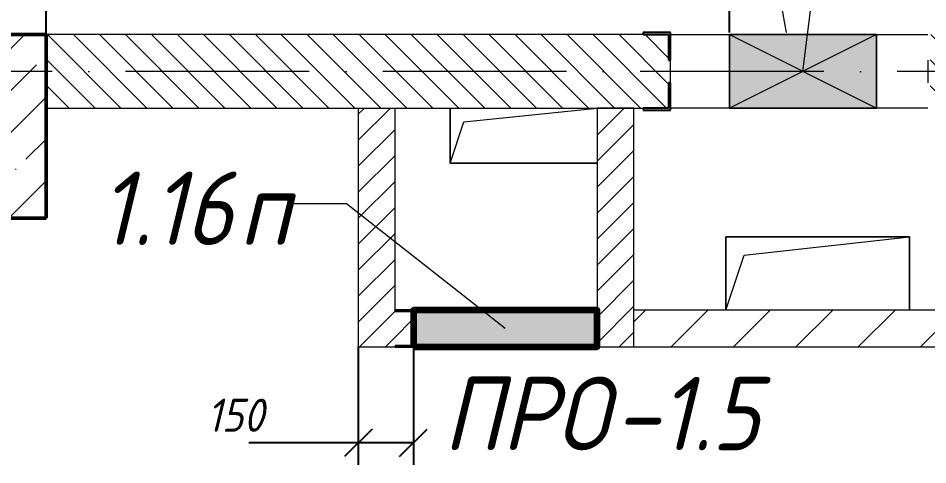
# Model space of a CAD drawing. Header units: millimetres. Extents: x -356862 to 418287, y 0 to 839748.
# Drawn here: x -127841 to -125365, y 521026 to 522242 of the extents above; entities that cross this region are included whole.
import ezdxf

# ---------------------------------------------------------------- set-up
doc = ezdxf.new("R2010")
doc.units = ezdxf.units.MM
doc.linetypes.add('50_200_ШТРИХ_1Т_ш5_п1_п1_', pattern=[700, 500, -100, 0, -100])
for name, color, linetype, lineweight in [('9.7) Заделка 956 шт', 6, 'Continuous', 158), ('A-____-____-DIMS', 7, 'Continuous', 9), ('A-DETL-GENF-OTLN', 7, 'Continuous', 9), ('A-FLOR-____-OTLN', 7, 'Continuous', 9), ('A-GENM-____-IDEN', 7, 'Continuous', 9), ('A-GENM-____-MCUT', 7, 'Continuous', 25), ('A-GENM-____-OTLN', 7, 'Continuous', 9), ('A-GENM-____-OTLN-1', 7, 'Continuous', 25), ('A-GLAZ-____-IDEN', 7, 'Continuous', 9), ('A-GLAZ-____-OTLN', 7, 'Continuous', 9), ('A-WALL-____-MCUT', 7, 'Continuous', 13), ('A-WALL-____-PATT-1', 7, 'Continuous', 9), ('A-WALL-FNSH-MCUT-1', 7, 'Continuous', 9), ('I-WALL-____-OTLN', 7, 'Continuous', 9), ('S-COLS-____-MCUT', 7, 'Continuous', 50), ('S-COLS-____-OTLN', 7, 'Continuous', 9), ('S-GRID-____-OTLN-1', 7, '50_200_ШТРИХ_1Т_ш5_п1_п1_', 9)]:
    doc.layers.add(name, color=color, linetype=linetype, lineweight=lineweight)
doc.styles.add('ISOCPEUR_I_11', font='isocpeui.ttf', dxfattribs={"width": 0.9, "height": 200})
doc.styles.add('ISOCPEUR_I_7', font='isocpeui.ttf', dxfattribs={"width": 0.9, "height": 90})
doc.dimstyles.new('ISO-1_8_0_9К_СРЕДНИЙ_Кладочные_1', dxfattribs={"dimscale": 304.8, "dimtxt": 89.638306, "dimasz": 0.246063, "dimexe": 0.19685, "dimexo": 0, "dimgap": 0, "dimtad": 1, "dimdec": 3, "dimrnd": 0.001, "dimdsep": 46, "dimtxsty": 'ISOCPEUR_I_7', "dimblk1": 'OBLIQUE', "dimblk2": 'OBLIQUE', "dimsah": 1, "dimcen": 0.09, "dimdle": 0.19685, "dimazin": 0, "dimtfac": 1, "dimtdec": 4, "dimtix": 1, "dimtmove": 0, "dimatfit": 3, "dimfxl": 1, "dimtvp": 1, "dimtolj": 1, "dimtzin": 0, "dimarcsym": 2})
doc.dimstyles.new('ISO-1_8_0_9К_СРЕДНИЙ_Кладочные_2', dxfattribs={"dimscale": 304.8, "dimtxt": 89.638306, "dimasz": 0.246063, "dimexe": 0.19685, "dimexo": 0, "dimgap": 0, "dimtad": 1, "dimdec": 3, "dimrnd": 0.001, "dimdsep": 46, "dimtxsty": 'ISOCPEUR_I_7', "dimblk1": 'OBLIQUE', "dimblk2": 'OBLIQUE', "dimsah": 1, "dimcen": 0.09, "dimdle": 0.19685, "dimazin": 0, "dimtfac": 1, "dimtdec": 4, "dimtix": 1, "dimtmove": 1, "dimatfit": 3, "dimfxl": 1, "dimtvp": 1, "dimtolj": 1, "dimtzin": 0, "dimarcsym": 2})
pattern_1 = [(45, (-176515.067, 459015.94), (-35.35534, 35.35534), [])]

# ---------------------------------------------------------------- blocks, each defined once
blk = doc.blocks.new('BSC_Колонна _Прямоугольная - 500х500-V51-АР1_План отверстий 1 этажа в осях 1-64_Ю-ЯЯ')
at = {"layer": 'S-COLS-____-OTLN'}
h = blk.add_hatch(dxfattribs=at)
h.set_pattern_fill('FP_58', color=256, style=0, pattern_type=2)
h.set_pattern_definition([(45, (-48500, -62931.04), (-114.04925, 114.04925), []), (45, (-48385.95, -62931.04), (-114.04925, 114.04925), [201.613, -40.323, 3.353, -36.97])])
h.paths.add_polyline_path([(-250, -250), (250, -250), (250, 250), (-250, 250)], flags=0)
at = {"layer": 'S-COLS-____-MCUT'}
for p, q in [((250, 250), (-250, 250)), ((-250, 250), (-250, -250)), ((250, -250), (250, 250)), ((-250, -250), (250, -250))]:
    blk.add_line(p, q, dxfattribs=at)
blk = doc.blocks.new('154_Стойка_СКБ_Уголок - СМ-2230_200-28216496-АР1_План отверстий 1 этажа в осях 1-64_Ю-ЯЯ')
at = {"layer": 'A-GENM-____-MCUT'}
for p, q in [((125, 156), (125, 81)), ((200, 156), (125, 156)), ((131, 81), (131, 150)), ((131, 150), (200, 150)), ((200, 150), (200, 156)), ((125, 81), (131, 81)), ((131, 19), (125, 19)), ((125, 19), (125, -56)), ((131, -50), (131, 19)), ((125, -56), (200, -56)), ((200, -50), (131, -50)), ((200, -56), (200, -50))]:
    blk.add_line(p, q, dxfattribs=at)
blk = doc.blocks.new('AR_Отверстие Ниша - Лючок-32403342-АР1_План отверстий 1 этажа в осях 1-64_Ю-ЯЯ')
at = {"layer": 'A-GLAZ-____-OTLN'}
blk.add_hatch(color=256, dxfattribs=at).paths.add_polyline_path([(-250, 50), (-250, -50), (250, -50), (250, 50)], flags=0)
for p, q in [((-250, 50), (250, 50)), ((-250, -50), (-250, 50)), ((250, -50), (-250, -50))]:
    blk.add_line(p, q, dxfattribs=at)
blk = doc.blocks.new('154_Фахверк_СКБ_Швеллер - Тип_100_4010_1-28088705-АР1_План отверстий 1 этажа в осях 1-64_Ю-ЯЯ')
at = {"layer": 'A-GENM-____-MCUT'}
for p, q in [((175, 50), (125, 50)), ((125, 50), (125, -50)), ((175, 47), (175, 50)), ((128, 47), (175, 47)), ((128, -47), (128, 47)), ((175, -47), (128, -47)), ((175, -50), (175, -47)), ((125, -50), (175, -50))]:
    blk.add_line(p, q, dxfattribs=at)
blk = doc.blocks.new('AR_Отверстие прямоугольное _в плите_ - AR_Отверстие прямоугольное _в плите_-V177-АР1_План отверстий 1 этажа в осях 1-64_Ю-ЯЯ')
at = {"layer": 'A-GENM-____-OTLN'}
for p, q in [((250, 100), (-250, 100)), ((-250, 100), (-250, -100)), ((-200, 50), (250, 100)), ((250, -100), (250, 100)), ((-250, -100), (-200, 50))]:
    blk.add_line(p, q, dxfattribs=at)
blk = doc.blocks.new('AR_Отверстие прямоугольное _в плите_ - AR_Отверстие прямоугольное _в плите_-30459225-АР1_План отверстий 1 этажа в осях 1-64_Ю-ЯЯ')
at = {"layer": 'A-GENM-____-OTLN'}
for p, q in [((-200, 75), (-200, -75)), ((-162.5, 37.5), (200, 75)), ((-200, -75), (-162.5, 37.5)), ((-200, -75), (200, -75))]:
    blk.add_line(p, q, dxfattribs=at)
blk = doc.blocks.new('AR_Отверстие прямоугольное _в стене_ - AR_Отверстие прямоугольное _в стене__ЭОМ-36397923-АР1_План отверстий 1 этажа в осях 1-64_Ю-ЯЯ')
at = {"layer": 'A-GLAZ-____-OTLN'}
blk.add_hatch(color=256, dxfattribs=at).paths.add_polyline_path([(200, -100), (200, 100), (-200, 100), (-200, -100)], flags=0)
at = {"layer": 'A-DETL-GENF-OTLN'}
for p, q in [((-200, -100), (-200, 100)), ((-200, 100), (200, 100)), ((200, 100), (-200, -100)), ((-200, 100), (200, -100)), ((200, 100), (-200, 100)), ((-200, 100), (-200, -100)), ((200, 100), (200, -100)), ((200, -100), (200, 100)), ((200, -100), (-200, -100)), ((-200, -100), (200, -100))]:
    blk.add_line(p, q, dxfattribs=at)
blk = doc.blocks.new('_Oblique')
at = {"color": 0, "linetype": 'ByBlock', "lineweight": -2}
blk.add_line((-0.5, -0.5), (0.5, 0.5), dxfattribs=at)
blk = doc.blocks.new('*D13555')
at = {"layer": 'A-____-____-DIMS', "color": 0, "lineweight": -2, "transparency": 16777216}
for p, q in [((-126765.1, 521395), (-126765.1, 521025.8)), ((-126915.1, 521347), (-126915.1, 521025.8)), ((-126915.1, 521085.8), (-127213.5, 521085.8)), ((-126765.1, 521085.8), (-126975.1, 521085.8))]:
    blk.add_line(p, q, dxfattribs=at)
at = {"layer": 'Defpoints', "color": 0, "transparency": 16777216}
for p in [(-126765.1, 521395), (-126915.1, 521347), (-126765.1, 521085.8)]:
    blk.add_point(p, dxfattribs=at)
at = {"layer": 'A-____-____-DIMS', "color": 0, "lineweight": -2, "transparency": 16777216, "xscale": 75, "yscale": 75, "zscale": 75, "rotation": 180}
blk.add_blockref('_Oblique', (-126915.1, 521085.8), dxfattribs=at)
at = {"layer": 'A-____-____-DIMS', "color": 0, "lineweight": -2, "transparency": 16777216, "xscale": 75, "yscale": 75, "zscale": 75}
blk.add_blockref('_Oblique', (-126765.1, 521085.8), dxfattribs=at)
at = {"layer": 'A-____-____-DIMS', "color": 0, "transparency": 16777216, "insert": (-127327.4, 521205.8), "char_height": 90, "width": 368.207, "attachment_point": 1, "line_spacing_factor": 1.149209, "style": 'ISOCPEUR_I_7'}
blk.add_mtext('\\A1;150', dxfattribs=at)
blk = doc.blocks.new('*D13565')
at = {"layer": 'A-____-____-DIMS', "color": 0, "lineweight": -2, "transparency": 16777216}
for p, q in [((-127765.1, 522197), (-127765.1, 522507.5)), ((-125905.1, 522203), (-125905.1, 522507.5)), ((-127825.1, 522447.5), (-125845.1, 522447.5))]:
    blk.add_line(p, q, dxfattribs=at)
at = {"layer": 'Defpoints', "color": 0, "transparency": 16777216}
for p in [(-125905.1, 522447.5), (-127765.1, 522197), (-125905.1, 522203)]:
    blk.add_point(p, dxfattribs=at)
at = {"layer": 'A-____-____-DIMS', "color": 0, "lineweight": -2, "transparency": 16777216, "xscale": 75, "yscale": 75, "zscale": 75, "rotation": 180}
blk.add_blockref('_Oblique', (-127765.1, 522447.5), dxfattribs=at)
at = {"layer": 'A-____-____-DIMS', "color": 0, "lineweight": -2, "transparency": 16777216, "xscale": 75, "yscale": 75, "zscale": 75}
blk.add_blockref('_Oblique', (-125905.1, 522447.5), dxfattribs=at)
at = {"layer": 'A-____-____-DIMS', "color": 0, "transparency": 16777216, "insert": (-126835.1, 522492.5), "char_height": 90, "width": 504.733, "attachment_point": 5, "style": 'ISOCPEUR_I_7'}
blk.add_mtext('\\A1;1860', dxfattribs=at)
blk = doc.blocks.new('*D13566')
at = {"layer": 'A-____-____-DIMS', "color": 0, "lineweight": -2, "transparency": 16777216}
for p, q in [((-125905.1, 522203), (-125905.1, 522507.5)), ((-124885.1, 522197), (-124885.1, 522507.5)), ((-125965.1, 522447.5), (-124825.1, 522447.5))]:
    blk.add_line(p, q, dxfattribs=at)
at = {"layer": 'Defpoints', "color": 0, "transparency": 16777216}
for p in [(-124885.1, 522447.5), (-125905.1, 522203), (-124885.1, 522197)]:
    blk.add_point(p, dxfattribs=at)
at = {"layer": 'A-____-____-DIMS', "color": 0, "lineweight": -2, "transparency": 16777216, "xscale": 75, "yscale": 75, "zscale": 75, "rotation": 180}
blk.add_blockref('_Oblique', (-125905.1, 522447.5), dxfattribs=at)
at = {"layer": 'A-____-____-DIMS', "color": 0, "lineweight": -2, "transparency": 16777216, "xscale": 75, "yscale": 75, "zscale": 75}
blk.add_blockref('_Oblique', (-124885.1, 522447.5), dxfattribs=at)
at = {"layer": 'A-____-____-DIMS', "color": 0, "transparency": 16777216, "insert": (-125395.1, 522492.5), "char_height": 90, "width": 504.733, "attachment_point": 5, "style": 'ISOCPEUR_I_7'}
blk.add_mtext('\\A1;1020', dxfattribs=at)

msp = doc.modelspace()

# ---------------------------------------------------------------- hatches: boundary and pattern name
at = {"layer": 'A-WALL-____-PATT-1'}
h = msp.add_hatch(dxfattribs=at)
h.set_pattern_fill('FP_6', color=256, style=0, pattern_type=2)
h.set_pattern_definition([(135, (-176515.067, 459015.94), (-35.35534, -35.35534), [])])
h.paths.add_polyline_path([(-123290.0675, 521996.983), (-123071.0675, 521996.983), (-123071.0675, 522065.983), (-123065.0675, 522065.983), (-123065.0675, 522127.983), (-123071.0675, 522127.983), (-123071.0675, 522196.983), (-123359.0675, 522196.983), (-123359.0675, 522127.983), (-123365.0675, 522127.983), (-123365.0675, 522065.983), (-123359.0675, 522065.983), (-123359.0675, 521996.983)], flags=0)
h.paths.add_polyline_path([(-124140.0675, 521996.983), (-124071.0675, 521996.983), (-124071.0675, 522065.983), (-124065.0675, 522065.983), (-124065.0675, 522127.983), (-124071.0675, 522127.983), (-124071.0675, 522196.983), (-124359.0675, 522196.983), (-124359.0675, 522127.983), (-124365.0675, 522127.983), (-124365.0675, 522065.983), (-124359.0675, 522065.983), (-124359.0675, 521996.983), (-124290.0675, 521996.983)], flags=0)
h.paths.add_polyline_path([(-122290.0675, 521996.983), (-122265.0675, 521996.983), (-122265.0675, 522196.983), (-122359.0675, 522196.983), (-122359.0675, 522127.983), (-122365.0675, 522127.983), (-122365.0675, 522065.983), (-122359.0675, 522065.983), (-122359.0675, 521996.983)], flags=0)
h.paths.add_polyline_path([(-125290.0675, 521996.983), (-125071.0675, 521996.983), (-125071.0675, 522065.983), (-125065.0675, 522065.983), (-125065.0675, 522127.983), (-125071.0675, 522127.983), (-125071.0675, 522196.983), (-125359.0675, 522196.983), (-125359.0675, 522127.983), (-125365.0675, 522127.983), (-125365.0675, 522065.983), (-125359.0675, 522065.983), (-125359.0675, 521996.983)], flags=0)
h.paths.add_polyline_path([(-126156.7072, 521996.983), (-126071.0675, 521996.983), (-126071.0675, 522065.983), (-126065.0675, 522065.983), (-126065.0675, 522127.983), (-126071.0675, 522127.983), (-126071.0675, 522196.983), (-127765.0675, 522196.983), (-127765.0675, 521996.983), (-127040.4575, 521996.983)], flags=0)
h = msp.add_hatch(dxfattribs=at)
h.set_pattern_fill('FP_5', color=256, style=0, pattern_type=2)
h.set_pattern_definition(pattern_1)
h.paths.add_polyline_path([(-126815.0675, 521346.983), (-126815.0675, 521996.983), (-126915.0675, 521996.983), (-126915.0675, 521346.983)], flags=0)
h = msp.add_hatch(dxfattribs=at)
h.set_pattern_fill('FP_5', color=256, style=0, pattern_type=2)
h.set_pattern_definition(pattern_1)
h.paths.add_polyline_path([(-126165.0675, 521346.983), (-126165.0675, 521996.983), (-126265.0675, 521996.983), (-126265.0675, 521346.983)], flags=0)
h = msp.add_hatch(dxfattribs=at)
h.set_pattern_fill('FP_5', color=256, style=0, pattern_type=2)
h.set_pattern_definition(pattern_1)
h.paths.add_polyline_path([(-126768.0675, 521349.983), (-126768.0675, 521443.983), (-126815.0675, 521443.983), (-126815.0675, 521349.983)], flags=0)
h = msp.add_hatch(dxfattribs=at)
h.set_pattern_fill('FP_4', color=256, style=0, pattern_type=2)
h.set_pattern_definition([(45, (-176515.07, 459015.94), (-84.85281, 84.85281), [])])
h.paths.add_polyline_path([(-122565.0675, 521346.983), (-122115.0675, 521346.983), (-122115.0675, 521446.983), (-126165.0675, 521446.983), (-126165.0675, 521346.983), (-122621.7058, 521346.983)], flags=0)

# ---------------------------------------------------------------- linework, layer by layer
at = {"layer": '9.7) Заделка 956 шт'}
msp.add_lwpolyline([(-126765.0675, 521346.983), (-126265.0675, 521346.983), (-126265.0675, 521446.983), (-126765.0675, 521446.983)], close=True, dxfattribs=at)
at = {"layer": 'A-FLOR-____-OTLN'}
for p, q in [((-126665.0675, 521846.983), (-126665.0675, 521996.983)), ((-126265.0675, 521846.983), (-126665.0675, 521846.983)), ((-125915.0675, 521646.983), (-125415.0675, 521646.983)), ((-125915.0675, 521446.983), (-125915.0675, 521646.983)), ((-125415.0675, 521646.983), (-125415.0675, 521446.983))]:
    msp.add_line(p, q, dxfattribs=at)
at = {"layer": 'A-GENM-____-IDEN'}
msp.add_line((-125750.0675, 522202.983), (-125877.0268, 522912.0687), dxfattribs=at)
at = {"layer": 'A-GLAZ-____-IDEN'}
for p, q in [((-125705.0675, 522096.983), (-125598.0444, 522958.7915)), ((-126947.3054, 521736.7943), (-127096.1224, 521736.7943)), ((-126515.0675, 521396.983), (-126947.3054, 521736.7943))]:
    msp.add_line(p, q, dxfattribs=at)
at = {"layer": 'A-WALL-____-MCUT'}
for p, q in [((-126140.0675, 522196.983), (-127765.0675, 522196.983)), ((-126065.0675, 522065.983), (-126065.0675, 522127.983)), ((-125365.0675, 522127.983), (-125365.0675, 522065.983)), ((-127765.0675, 521996.983), (-126140.0675, 521996.983))]:
    msp.add_line(p, q, dxfattribs=at)
at = {"layer": 'A-WALL-FNSH-MCUT-1'}
for p, q in [((-126915.0675, 521996.983), (-126915.0675, 521346.983)), ((-126815.0675, 521446.983), (-126815.0675, 521996.983)), ((-126165.0675, 521996.983), (-126265.0675, 521996.983)), ((-126265.0675, 521996.983), (-126265.0675, 521446.983)), ((-126165.0675, 521346.983), (-126165.0675, 521996.983)), ((-125265.0675, 521446.983), (-126165.0675, 521446.983)), ((-126915.0675, 521346.983), (-126815.0675, 521346.983)), ((-126265.0675, 521346.983), (-122665.0675, 521346.983))]:
    msp.add_line(p, q, dxfattribs=at)
at = {"layer": 'I-WALL-____-OTLN'}
for p, q in [((-126065.0675, 522196.983), (-125905.0675, 522196.983)), ((-125505.0675, 522196.983), (-125365.0675, 522196.983)), ((-125905.0675, 521996.983), (-126065.0675, 521996.983)), ((-125365.0675, 521996.983), (-125505.0675, 521996.983))]:
    msp.add_line(p, q, dxfattribs=at)
at = {"layer": 'S-GRID-____-OTLN-1'}
msp.add_line((-72440.6609, 522096.983), (-181183.8377, 522096.983), dxfattribs=at)

# ---------------------------------------------------------------- block references
at = {"layer": 'A-GENM-____-OTLN'}
for name, p in [('AR_Отверстие прямоугольное _в плите_ - AR_Отверстие прямоугольное _в плите_-30459225-АР1_План отверстий 1 этажа в осях 1-64_Ю-ЯЯ', (-126465.0675, 521921.983)), ('AR_Отверстие прямоугольное _в плите_ - AR_Отверстие прямоугольное _в плите_-V177-АР1_План отверстий 1 этажа в осях 1-64_Ю-ЯЯ', (-125665.0675, 521546.983))]:
    msp.add_blockref(name, p, dxfattribs=at)
at = {"layer": 'A-GENM-____-OTLN-1', "rotation": 180}
for name, p in [('154_Стойка_СКБ_Уголок - СМ-2230_200-28216496-АР1_План отверстий 1 этажа в осях 1-64_Ю-ЯЯ', (-125940.0675, 522146.983)), ('154_Фахверк_СКБ_Швеллер - Тип_100_4010_1-28088705-АР1_План отверстий 1 этажа в осях 1-64_Ю-ЯЯ', (-126640.0675, 521396.983))]:
    msp.add_blockref(name, p, dxfattribs=at)
at = {"layer": 'A-GLAZ-____-OTLN'}
msp.add_blockref('AR_Отверстие прямоугольное _в стене_ - AR_Отверстие прямоугольное _в стене__ЭОМ-36397923-АР1_План отверстий 1 этажа в осях 1-64_Ю-ЯЯ', (-125705.0675, 522096.983), dxfattribs=at)
at = {"layer": 'A-GLAZ-____-OTLN', "rotation": 180}
msp.add_blockref('AR_Отверстие Ниша - Лючок-32403342-АР1_План отверстий 1 этажа в осях 1-64_Ю-ЯЯ', (-126515.0675, 521396.983), dxfattribs=at)
at = {"layer": 'S-COLS-____-OTLN'}
msp.add_blockref('BSC_Колонна _Прямоугольная - 500х500-V51-АР1_План отверстий 1 этажа в осях 1-64_Ю-ЯЯ', (-128015.0675, 521946.983), dxfattribs=at)

# ---------------------------------------------------------------- texts
at = {"layer": 'A-GENM-____-IDEN', "char_height": 200, "attachment_point": 1, "style": 'ISOCPEUR_I_11'}
for s, insert, width in [('ПРО', (-126683.979, 521265.4104), 562.784625), ('-1.5', (-126219.6353, 521265.4104), 505.063125)]:
    msp.add_mtext(s, dxfattribs=dict(at, insert=insert, width=width))
at = {"layer": 'A-GLAZ-____-IDEN', "char_height": 200, "attachment_point": 1, "style": 'ISOCPEUR_I_11'}
for s, insert, width in [('1.16', (-127620.481, 521824.4088), 461.772), ('\\fISOCPEUR|b0|i1|c204|p34|;\\W.9;п', (-127239.481, 521824.4088), 158.734125)]:
    msp.add_mtext(s, dxfattribs=dict(at, insert=insert, width=width))

# ---------------------------------------------------------------- dimensions: what is measured, and where the dimension line sits
at = {"layer": 'A-____-____-DIMS'}
for base, p1, p2, override, picture, middle in [((-125905.0675, 522447.4954), (-127765.0675, 522196.983), (-125905.0675, 522202.983), {"dimpost": '<>', "dimfxl": 1860.009677}, '*D13565', (-126835.0675, 522492.4954)), ((-124885.0675, 522447.4954), (-125905.0675, 522202.983), (-124885.0675, 522196.983), {"dimpost": '<>', "dimfxl": 1020.017647}, '*D13566', (-125395.0675, 522492.4954))]:
    dim = msp.add_linear_dim(base=base, p1=p1, p2=p2, dimstyle='ISO-1_8_0_9К_СРЕДНИЙ_Кладочные_2', override=override, dxfattribs=at)
    dim.commit()
    dim.dimension.update_dxf_attribs({"geometry": picture, "text_midpoint": middle})
dim = msp.add_linear_dim(base=(-126765.0675, 521085.8493), p1=(-126915.0675, 521346.983), p2=(-126765.0675, 521394.9562), dimstyle='ISO-1_8_0_9К_СРЕДНИЙ_Кладочные_1', override={"dimpost": '<>', "dimfxl": 157.484716}, dxfattribs=at)
dim.commit()
dim.dimension.update_dxf_attribs({"geometry": '*D13555', "text_midpoint": (-127143.3247, 521085.8493), "dimtype": 160})

doc.saveas('drawing.dxf')
